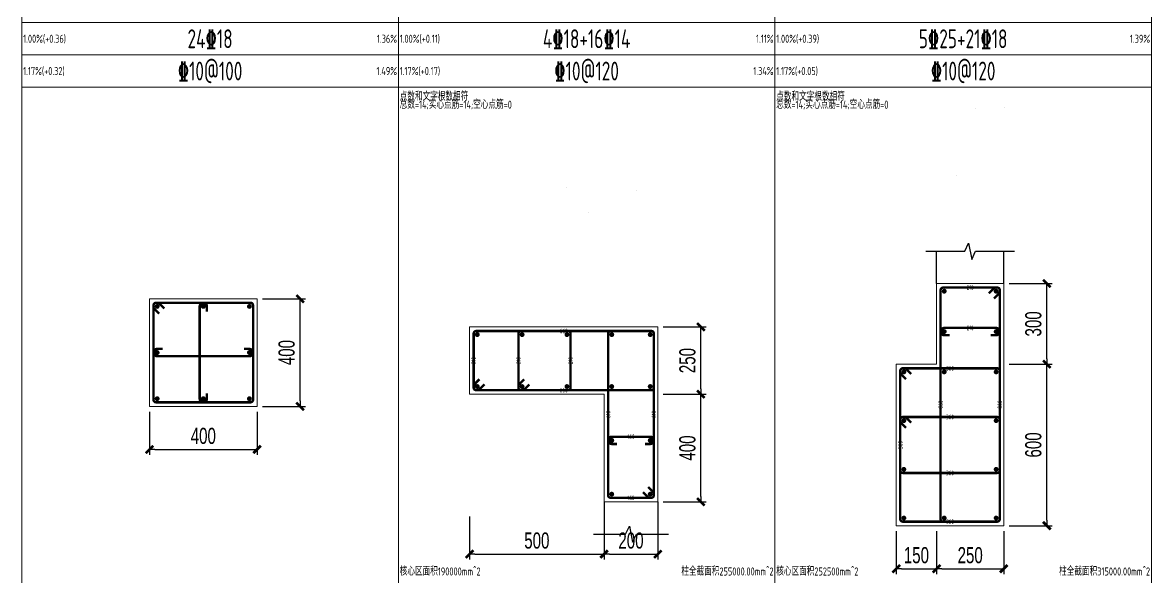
# Model space of a CAD drawing. Extents: x 5874492 to 7194610, y -939842 to -279257.
# Drawn here: x 6443031 to 6464017, y -598436 to -588126 of the extents above; entities that cross this region are included whole.
import ezdxf
from ezdxf.enums import TextEntityAlignment as Align

# ---------------------------------------------------------------- set-up
doc = ezdxf.new("R2010")
doc.units = 0
doc.header["$LTSCALE"] = 1000
for name, color, linetype, lineweight in [('S-墙柱-REIN', 1, 'Continuous', 20), ('S-墙柱-大样细线', 7, 'Continuous', 20), ('S-墙柱-编号', 4, 'Continuous', 20), ('S-大样-REIN', 1, 'Continuous', 20), ('S-大样-实线', 2, 'Continuous', 20), ('S-板-楼板负筋', 1, 'Continuous', 20), ('S-通用-TAB', 7, 'Continuous', 20)]:
    doc.layers.add(name, color=color, linetype=linetype, lineweight=lineweight)
for name, color, linetype in [('S-墙柱-大样细线-pdx', 7, 'Continuous'), ('z-计算配筋', 7, 'Continuous'), ('z-详图标注', 3, 'Continuous')]:
    doc.layers.add(name, color=color, linetype=linetype)
doc.layers.add('箍筋长度', color=3, linetype='Continuous', plot=False)
doc.layers.add('配箍校核', color=34, linetype='Continuous', plot=False)
doc.styles.add('BW_Dim', font='Bweng.shx', dxfattribs={"width": 0.7, "bigfont": 'hztxt.shx'})
doc.styles.add('BW_Rein', font='tssdeng.shx', dxfattribs={"width": 0.7, "bigfont": 'hztxt.shx'})
doc.styles.add('TSSD_Rein', font='tssdeng.shx', dxfattribs={"width": 0.7, "bigfont": 'hztxt.shx'})
doc.dimstyles.new('Cyz_20_100', dxfattribs={"dimtxt": 300, "dimasz": 100, "dimexe": 100, "dimexo": 100, "dimgap": 100, "dimtad": 1, "dimdec": 0, "dimlfac": 0.2, "dimzin": 0, "dimdsep": 46, "dimtxsty": 'BW_Dim', "dimblk": '_bwk', "dimcen": 0, "dimclrt": 7, "dimadec": 0, "dimazin": 0, "dimtfac": 1, "dimtdec": 0, "dimtix": 1, "dimtmove": 2, "dimatfit": 0, "dimfxl": 0, "dimtolj": 1, "dimtzin": 0, "dimarcsym": 0})

# ---------------------------------------------------------------- blocks, each defined once
blk = doc.blocks.new('_bwk')
blk.add_line((-1, 0), (0, 0))
at = {"const_width": 0.5}
blk.add_lwpolyline([(-0.7, -0.7), (0.7, 0.7)], dxfattribs=at)
blk = doc.blocks.new('*D876')
at = {"layer": 'Defpoints', "color": 0, "transparency": 16777216}
for p in [(6447391, -593258), (6448191, -593258), (6447391, -595258)]:
    blk.add_point(p, dxfattribs=at)
at = {"layer": 'z-详图标注', "color": 0, "lineweight": -2, "transparency": 16777216}
for p, q in [((6447491, -593258), (6448291, -593258)), ((6448191, -595158), (6448191, -593358)), ((6447491, -595258), (6448291, -595258))]:
    blk.add_line(p, q, dxfattribs=at)
at = {"layer": 'z-详图标注', "color": 0, "lineweight": -2, "transparency": 16777216, "xscale": 100, "yscale": 100, "zscale": 100}
for p, rotation in [((6448191, -593258), 90), ((6448191, -595258), 270)]:
    blk.add_blockref('_bwk', p, dxfattribs=dict(at, rotation=rotation))
at = {"layer": 'z-详图标注', "color": 7, "transparency": 16777216, "insert": (6447941, -594258), "char_height": 300, "attachment_point": 5, "rotation": 90, "style": 'BW_Dim'}
blk.add_mtext('\\A1;400', dxfattribs=at)
blk = doc.blocks.new('*D877')
at = {"layer": 'Defpoints', "color": 0, "transparency": 16777216}
for p in [(6445391, -595258), (6447391, -595258), (6447391, -596058)]:
    blk.add_point(p, dxfattribs=at)
at = {"layer": 'z-详图标注', "color": 0, "lineweight": -2, "transparency": 16777216}
for p, q in [((6445391, -595358), (6445391, -596158)), ((6447391, -595358), (6447391, -596158)), ((6445491, -596058), (6447291, -596058))]:
    blk.add_line(p, q, dxfattribs=at)
at = {"layer": 'z-详图标注', "color": 0, "lineweight": -2, "transparency": 16777216, "xscale": 100, "yscale": 100, "zscale": 100, "rotation": 180}
blk.add_blockref('_bwk', (6445391, -596058), dxfattribs=at)
at = {"layer": 'z-详图标注', "color": 0, "lineweight": -2, "transparency": 16777216, "xscale": 100, "yscale": 100, "zscale": 100}
blk.add_blockref('_bwk', (6447391, -596058), dxfattribs=at)
at = {"layer": 'z-详图标注', "color": 7, "transparency": 16777216, "insert": (6446391, -595808), "char_height": 300, "attachment_point": 5, "style": 'BW_Dim'}
blk.add_mtext('\\A1;400', dxfattribs=at)
blk = doc.blocks.new('*D2492')
at = {"layer": 'Defpoints', "color": 0, "transparency": 16777216}
for p in [(6454842, -595032), (6455642, -595032), (6454842, -597032)]:
    blk.add_point(p, dxfattribs=at)
at = {"layer": 'z-详图标注', "color": 0, "lineweight": -2, "transparency": 16777216}
for p, q in [((6454942, -595032), (6455742, -595032)), ((6455642, -596932), (6455642, -595132)), ((6454942, -597032), (6455742, -597032))]:
    blk.add_line(p, q, dxfattribs=at)
at = {"layer": 'z-详图标注', "color": 0, "lineweight": -2, "transparency": 16777216, "xscale": 100, "yscale": 100, "zscale": 100}
for p, rotation in [((6455642, -595032), 90), ((6455642, -597032), 270)]:
    blk.add_blockref('_bwk', p, dxfattribs=dict(at, rotation=rotation))
at = {"layer": 'z-详图标注', "color": 7, "transparency": 16777216, "insert": (6455392, -596032), "char_height": 300, "attachment_point": 5, "rotation": 90, "style": 'BW_Dim'}
blk.add_mtext('\\A1;400', dxfattribs=at)
blk = doc.blocks.new('*D2493')
at = {"layer": 'Defpoints', "color": 0, "transparency": 16777216}
for p in [(6454842, -593782), (6455642, -593782), (6454842, -595032)]:
    blk.add_point(p, dxfattribs=at)
at = {"layer": 'z-详图标注', "color": 0, "lineweight": -2, "transparency": 16777216}
for p, q in [((6454942, -593782), (6455742, -593782)), ((6455642, -594932), (6455642, -593882)), ((6454942, -595032), (6455742, -595032))]:
    blk.add_line(p, q, dxfattribs=at)
at = {"layer": 'z-详图标注', "color": 0, "lineweight": -2, "transparency": 16777216, "xscale": 100, "yscale": 100, "zscale": 100}
for p, rotation in [((6455642, -593782), 90), ((6455642, -595032), 270)]:
    blk.add_blockref('_bwk', p, dxfattribs=dict(at, rotation=rotation))
at = {"layer": 'z-详图标注', "color": 7, "transparency": 16777216, "insert": (6455392, -594407), "char_height": 300, "attachment_point": 5, "rotation": 90, "style": 'BW_Dim'}
blk.add_mtext('\\A1;250', dxfattribs=at)
blk = doc.blocks.new('*D2494')
at = {"layer": 'Defpoints', "color": 0, "transparency": 16777216}
for p in [(6451342, -597203), (6453842, -597203), (6453842, -598003)]:
    blk.add_point(p, dxfattribs=at)
at = {"layer": 'z-详图标注', "color": 0, "lineweight": -2, "transparency": 16777216}
for p, q in [((6451342, -597303), (6451342, -598103)), ((6453842, -597303), (6453842, -598103)), ((6451442, -598003), (6453742, -598003))]:
    blk.add_line(p, q, dxfattribs=at)
at = {"layer": 'z-详图标注', "color": 0, "lineweight": -2, "transparency": 16777216, "xscale": 100, "yscale": 100, "zscale": 100, "rotation": 180}
blk.add_blockref('_bwk', (6451342, -598003), dxfattribs=at)
at = {"layer": 'z-详图标注', "color": 0, "lineweight": -2, "transparency": 16777216, "xscale": 100, "yscale": 100, "zscale": 100}
blk.add_blockref('_bwk', (6453842, -598003), dxfattribs=at)
at = {"layer": 'z-详图标注', "color": 7, "transparency": 16777216, "insert": (6452592, -597753), "char_height": 300, "attachment_point": 5, "style": 'BW_Dim'}
blk.add_mtext('\\A1;500', dxfattribs=at)
blk = doc.blocks.new('*D2495')
at = {"layer": 'Defpoints', "color": 0, "transparency": 16777216}
for p in [(6453842, -597203), (6454842, -597203), (6454842, -598003)]:
    blk.add_point(p, dxfattribs=at)
at = {"layer": 'z-详图标注', "color": 0, "lineweight": -2, "transparency": 16777216}
for p, q in [((6453842, -597303), (6453842, -598103)), ((6454842, -597303), (6454842, -598103)), ((6453942, -598003), (6454742, -598003))]:
    blk.add_line(p, q, dxfattribs=at)
at = {"layer": 'z-详图标注', "color": 0, "lineweight": -2, "transparency": 16777216, "xscale": 100, "yscale": 100, "zscale": 100, "rotation": 180}
blk.add_blockref('_bwk', (6453842, -598003), dxfattribs=at)
at = {"layer": 'z-详图标注', "color": 0, "lineweight": -2, "transparency": 16777216, "xscale": 100, "yscale": 100, "zscale": 100}
blk.add_blockref('_bwk', (6454842, -598003), dxfattribs=at)
at = {"layer": 'z-详图标注', "color": 7, "transparency": 16777216, "insert": (6454342, -597753), "char_height": 300, "attachment_point": 5, "style": 'BW_Dim'}
blk.add_mtext('\\A1;200', dxfattribs=at)
blk = doc.blocks.new('*D2496')
at = {"layer": 'Defpoints', "color": 0, "transparency": 16777216}
for p in [(6461273, -594475), (6462073, -594475), (6461273, -597475)]:
    blk.add_point(p, dxfattribs=at)
at = {"layer": 'z-详图标注', "color": 0, "lineweight": -2, "transparency": 16777216}
for p, q in [((6461373, -594475), (6462173, -594475)), ((6462073, -597375), (6462073, -594575)), ((6461373, -597475), (6462173, -597475))]:
    blk.add_line(p, q, dxfattribs=at)
at = {"layer": 'z-详图标注', "color": 0, "lineweight": -2, "transparency": 16777216, "xscale": 100, "yscale": 100, "zscale": 100}
for p, rotation in [((6462073, -594475), 90), ((6462073, -597475), 270)]:
    blk.add_blockref('_bwk', p, dxfattribs=dict(at, rotation=rotation))
at = {"layer": 'z-详图标注', "color": 7, "transparency": 16777216, "insert": (6461823, -595975), "char_height": 300, "attachment_point": 5, "rotation": 90, "style": 'BW_Dim'}
blk.add_mtext('\\A1;600', dxfattribs=at)
blk = doc.blocks.new('*D2497')
at = {"layer": 'Defpoints', "color": 0, "transparency": 16777216}
for p in [(6461273, -592975), (6462073, -592975), (6461273, -594475)]:
    blk.add_point(p, dxfattribs=at)
at = {"layer": 'z-详图标注', "color": 0, "lineweight": -2, "transparency": 16777216}
for p, q in [((6461373, -592975), (6462173, -592975)), ((6462073, -594375), (6462073, -593075)), ((6461373, -594475), (6462173, -594475))]:
    blk.add_line(p, q, dxfattribs=at)
at = {"layer": 'z-详图标注', "color": 0, "lineweight": -2, "transparency": 16777216, "xscale": 100, "yscale": 100, "zscale": 100}
for p, rotation in [((6462073, -592975), 90), ((6462073, -594475), 270)]:
    blk.add_blockref('_bwk', p, dxfattribs=dict(at, rotation=rotation))
at = {"layer": 'z-详图标注', "color": 7, "transparency": 16777216, "insert": (6461823, -593725), "char_height": 300, "attachment_point": 5, "rotation": 90, "style": 'BW_Dim'}
blk.add_mtext('\\A1;300', dxfattribs=at)
blk = doc.blocks.new('*D2498')
at = {"layer": 'Defpoints', "color": 0, "transparency": 16777216}
for p in [(6459273, -597475), (6460023, -597475), (6460023, -598275)]:
    blk.add_point(p, dxfattribs=at)
at = {"layer": 'z-详图标注', "color": 0, "lineweight": -2, "transparency": 16777216}
for p, q in [((6459273, -597575), (6459273, -598375)), ((6460023, -597575), (6460023, -598375)), ((6459373, -598275), (6459923, -598275))]:
    blk.add_line(p, q, dxfattribs=at)
at = {"layer": 'z-详图标注', "color": 0, "lineweight": -2, "transparency": 16777216, "xscale": 100, "yscale": 100, "zscale": 100, "rotation": 180}
blk.add_blockref('_bwk', (6459273, -598275), dxfattribs=at)
at = {"layer": 'z-详图标注', "color": 0, "lineweight": -2, "transparency": 16777216, "xscale": 100, "yscale": 100, "zscale": 100}
blk.add_blockref('_bwk', (6460023, -598275), dxfattribs=at)
at = {"layer": 'z-详图标注', "color": 7, "transparency": 16777216, "insert": (6459648, -598025), "char_height": 300, "attachment_point": 5, "style": 'BW_Dim'}
blk.add_mtext('\\A1;150', dxfattribs=at)
blk = doc.blocks.new('*D2499')
at = {"layer": 'Defpoints', "color": 0, "transparency": 16777216}
for p in [(6460023, -597475), (6461273, -597475), (6461273, -598275)]:
    blk.add_point(p, dxfattribs=at)
at = {"layer": 'z-详图标注', "color": 0, "lineweight": -2, "transparency": 16777216}
for p, q in [((6460023, -597575), (6460023, -598375)), ((6461273, -597575), (6461273, -598375)), ((6460123, -598275), (6461173, -598275))]:
    blk.add_line(p, q, dxfattribs=at)
at = {"layer": 'z-详图标注', "color": 0, "lineweight": -2, "transparency": 16777216, "xscale": 100, "yscale": 100, "zscale": 100, "rotation": 180}
blk.add_blockref('_bwk', (6460023, -598275), dxfattribs=at)
at = {"layer": 'z-详图标注', "color": 0, "lineweight": -2, "transparency": 16777216, "xscale": 100, "yscale": 100, "zscale": 100}
blk.add_blockref('_bwk', (6461273, -598275), dxfattribs=at)
at = {"layer": 'z-详图标注', "color": 7, "transparency": 16777216, "insert": (6460648, -598025), "char_height": 300, "attachment_point": 5, "style": 'BW_Dim'}
blk.add_mtext('\\A1;250', dxfattribs=at)

msp = doc.modelspace()

# ---------------------------------------------------------------- linework, layer by layer
at = {"layer": 'S-墙柱-REIN', "const_width": 45}
for points in [[(6460143.1, -593117.8, 1), (6460188.1, -593117.8, 1)], [(6461108.1, -593117.8, 1), (6461153.1, -593117.8, 1)], [(6451462.2, -593924.2, 1), (6451507.2, -593924.2, 1)], [(6452295.5, -593924.2, 1), (6452340.5, -593924.2, 1)], [(6453128.8, -593924.2, 1), (6453173.8, -593924.2, 1)], [(6453962.2, -593924.2, 1), (6454007.2, -593924.2, 1)], [(6454677.2, -593924.2, 1), (6454722.2, -593924.2, 1)], [(6460143.1, -593867.8, 1), (6460188.1, -593867.8, 1)], [(6461108.1, -593867.8, 1), (6461153.1, -593867.8, 1)], [(6459393.1, -594617.8, 1), (6459438.1, -594617.8, 1)], [(6460143.1, -594617.8, 1), (6460188.1, -594617.8, 1)], [(6461108.1, -594617.8, 1), (6461153.1, -594617.8, 1)], [(6451462.2, -594889.2, 1), (6451507.2, -594889.2, 1)], [(6452295.5, -594889.2, 1), (6452340.5, -594889.2, 1)], [(6453128.8, -594889.2, 1), (6453173.8, -594889.2, 1)], [(6453962.2, -594889.2, 1), (6454007.2, -594889.2, 1)], [(6454677.2, -594889.2, 1), (6454722.2, -594889.2, 1)], [(6459393.1, -595522.8, 1), (6459438.1, -595522.8, 1)], [(6461108.1, -595522.8, 1), (6461153.1, -595522.8, 1)], [(6453962.2, -595889.2, 1), (6454007.2, -595889.2, 1)], [(6454677.2, -595889.2, 1), (6454722.2, -595889.2, 1)], [(6459393.1, -596427.8, 1), (6459438.1, -596427.8, 1)], [(6461108.1, -596427.8, 1), (6461153.1, -596427.8, 1)], [(6453962.2, -596889.2, 1), (6454007.2, -596889.2, 1)], [(6454677.2, -596889.2, 1), (6454722.2, -596889.2, 1)], [(6459393.1, -597332.8, 1), (6459438.1, -597332.8, 1)], [(6460143.1, -597332.8, 1), (6460188.1, -597332.8, 1)], [(6461108.1, -597332.8, 1), (6461153.1, -597332.8, 1)]]:
    msp.add_lwpolyline(points, format="xyb", close=True, dxfattribs=at)
at = {"layer": 'S-墙柱-大样细线'}
for points in [[(6460023.1, -594475.3), (6459273.1, -594475.3), (6459273.1, -597475.3), (6461273.1, -597475.3), (6461273.1, -592975.3), (6460023.1, -592975.3)], [(6453842.2, -595031.7), (6451342.2, -595031.7), (6451342.2, -593781.7), (6454842.2, -593781.7), (6454842.2, -597031.7), (6453842.2, -597031.7)]]:
    msp.add_lwpolyline(points, close=True, dxfattribs=at)
at = {"layer": 'S-墙柱-大样细线-pdx'}
for points in [[(6459823.1, -592375.3), (6460548.1, -592375.3), (6460618.1, -592225.3), (6460678.1, -592525.3), (6460748.1, -592375.3), (6461473.1, -592375.3)], [(6460023.1, -592975.3), (6460023.1, -592375.3)], [(6461273.1, -592975.3), (6461273.1, -592375.3)], [(6453842.2, -597031.7), (6453842.2, -597631.7)], [(6454842.2, -597031.7), (6454842.2, -597631.7)], [(6453642.2, -597631.7), (6454242.2, -597631.7), (6454312.2, -597481.7), (6454372.2, -597781.7), (6454442.2, -597631.7), (6455042.2, -597631.7)]]:
    msp.add_lwpolyline(points, dxfattribs=at)
at = {"layer": 'S-大样-REIN', "color": 1}
for points, const_width in [([(6461191.2, -589759.6), (6461237.1, -589713.6, -0.1989124), (6461254.1, -589706.6), (6461267.9, -589706.6, -0.4142136), (6461291.9, -589730.6), (6461291.9, -591857.6, -0.4142136), (6461267.9, -591881.6), (6460765.9, -591881.6, -0.4142136), (6460741.9, -591857.6), (6460741.9, -589730.6, -0.4142136), (6460765.9, -589706.6), (6461267.9, -589706.6, -0.4142136), (6461291.9, -589730.6), (6461291.9, -589744.4, -0.1989124), (6461284.8, -589761.4), (6461238.9, -589807.3)], 0.15), ([(6460363.6, -590613.6), (6460317.7, -590567.6, -0.1989124), (6460310.6, -590550.6), (6460310.6, -590536.8, -0.4142136), (6460334.6, -590512.8), (6461211.6, -590512.8, -0.4142136), (6461235.6, -590536.8), (6461235.6, -591913.8, -0.4142136), (6461211.6, -591937.8), (6460334.6, -591937.8, -0.4142136), (6460310.6, -591913.8), (6460310.6, -590536.8, -0.4142136), (6460334.6, -590512.8), (6460348.4, -590512.8, -0.1989124), (6460365.4, -590519.9), (6460411.3, -590565.8)], 0.15), ([(6453182.7, -591643.5), (6453136.7, -591689.5, 0.1989124), (6453129.7, -591706.4), (6453129.7, -591720.2, 0.4142136), (6453153.7, -591744.2), (6454780.7, -591744.2, 0.4142136), (6454804.7, -591720.2), (6454804.7, -591218.2, 0.4142136), (6454780.7, -591194.2), (6453153.7, -591194.2, 0.4142136), (6453129.7, -591218.2), (6453129.7, -591720.2, 0.4142136), (6453153.7, -591744.2), (6453167.5, -591744.2, 0.1989124), (6453184.4, -591737.2), (6453230.4, -591691.2)], 0.15), ([(6454760.2, -592747.5), (6454806.2, -592793.4, 0.1989124), (6454823.1, -592800.5), (6454836.9, -592800.5, 0.4142136), (6454860.9, -592776.5), (6454860.9, -591274.5, 0.4142136), (6454836.9, -591250.5), (6454459.9, -591250.5, 0.4142136), (6454435.9, -591274.5), (6454435.9, -592776.5, 0.4142136), (6454459.9, -592800.5), (6454836.9, -592800.5, 0.4142136), (6454860.9, -592776.5), (6454860.9, -592762.7, 0.1989124), (6454853.9, -592745.7), (6454807.9, -592699.7)], 0.15), ([(6460996.7, -593156.3), (6461088.6, -593064.4, -0.1989124), (6461122.6, -593050.3), (6461150.1, -593050.3, -0.4142136), (6461198.1, -593098.3), (6461198.1, -597352.3, -0.4142136), (6461150.1, -597400.3), (6460146.1, -597400.3, -0.4142136), (6460098.1, -597352.3), (6460098.1, -593098.3, -0.4142136), (6460146.1, -593050.3), (6461150.1, -593050.3, -0.4142136), (6461198.1, -593098.3), (6461198.1, -593125.9, -0.1989124), (6461184.1, -593159.9), (6461092.1, -593251.8)], 45), ([(6451523.2, -594755.3), (6451431.2, -594847.2, 0.1989124), (6451417.2, -594881.1), (6451417.2, -594908.7, 0.4142136), (6451465.2, -594956.7), (6454719.2, -594956.7, 0.4142136), (6454767.2, -594908.7), (6454767.2, -593904.7, 0.4142136), (6454719.2, -593856.7), (6451465.2, -593856.7, 0.4142136), (6451417.2, -593904.7), (6451417.2, -594908.7, 0.4142136), (6451465.2, -594956.7), (6451492.8, -594956.7, 0.1989124), (6451526.7, -594942.7), (6451618.6, -594850.7)], 45), ([(6454565.7, -596850.7), (6454657.7, -596942.7, 0.1989124), (6454691.6, -596956.7), (6454719.2, -596956.7, 0.4142136), (6454767.2, -596908.7), (6454767.2, -593904.7, 0.4142136), (6454719.2, -593856.7), (6453965.2, -593856.7, 0.4142136), (6453917.2, -593904.7), (6453917.2, -596908.7, 0.4142136), (6453965.2, -596956.7), (6454719.2, -596956.7, 0.4142136), (6454767.2, -596908.7), (6454767.2, -596881.1, 0.1989124), (6454753.1, -596847.2), (6454661.2, -596755.3)], 45), ([(6459454.1, -594751.8), (6459362.2, -594659.9, -0.1989124), (6459348.1, -594625.9), (6459348.1, -594598.3, -0.4142136), (6459396.1, -594550.3), (6461150.1, -594550.3, -0.4142136), (6461198.1, -594598.3), (6461198.1, -597352.3, -0.4142136), (6461150.1, -597400.3), (6459396.1, -597400.3, -0.4142136), (6459348.1, -597352.3), (6459348.1, -594598.3, -0.4142136), (6459396.1, -594550.3), (6459423.7, -594550.3, -0.1989124), (6459457.6, -594564.4), (6459549.6, -594656.3)], 45)]:
    msp.add_lwpolyline(points, format="xyb", dxfattribs=dict(at, const_width=const_width))
at = {"layer": 'S-大样-REIN'}
for points, const_width in [([(6460694.4, -590205.3), (6460644.4, -590205.3, -1), (6460644.4, -590137.8), (6461126.9, -590137.8, -1), (6461126.9, -590205.3), (6461076.9, -590205.3)], 0.15), ([(6453647.1, -591616.2), (6453601.1, -591662.2, -0.1989124), (6453584.1, -591669.2), (6453570.3, -591669.2, -0.4142136), (6453546.3, -591645.2), (6453546.3, -591143.2, -0.4142136), (6453570.3, -591119.2), (6454006.5, -591119.2, -0.4142136), (6454030.5, -591143.2), (6454030.5, -591645.2, -0.4142136), (6454006.5, -591669.2), (6453570.3, -591669.2, -0.4142136), (6453546.3, -591645.2), (6453546.3, -591631.4, -0.1989124), (6453553.4, -591614.5), (6453599.3, -591568.5)], 0.15), ([(6460438.6, -591066.1), (6460392.7, -591020.1, -0.1989124), (6460385.6, -591003.1), (6460385.6, -590989.3, -0.4142136), (6460409.6, -590965.3), (6461286.6, -590965.3, -0.4142136), (6461310.6, -590989.3), (6461310.6, -591461.3, -0.4142136), (6461286.6, -591485.3), (6460409.6, -591485.3, -0.4142136), (6460385.6, -591461.3), (6460385.6, -590989.3, -0.4142136), (6460409.6, -590965.3), (6460423.4, -590965.3, -0.1989124), (6460440.4, -590972.4), (6460486.3, -591018.3)], 0.15), ([(6454388.4, -592244.2), (6454338.4, -592244.2, -1), (6454338.4, -592176.7), (6454695.9, -592176.7, -1), (6454695.9, -592244.2), (6454645.9, -592244.2)], 0.15), ([(6452452, -594850.7), (6452360, -594942.7, -0.1989124), (6452326.1, -594956.7), (6452298.5, -594956.7, -0.4142136), (6452250.5, -594908.7), (6452250.5, -593904.7, -0.4142136), (6452298.5, -593856.7), (6453170.8, -593856.7, -0.4142136), (6453218.8, -593904.7), (6453218.8, -594908.7, -0.4142136), (6453170.8, -594956.7), (6452298.5, -594956.7, -0.4142136), (6452250.5, -594908.7), (6452250.5, -594881.1, -0.1989124), (6452264.6, -594847.2), (6452356.5, -594755.3)], 45), ([(6460265.6, -593935.3), (6460165.6, -593935.3, -1), (6460165.6, -593800.3), (6461130.6, -593800.3, -1), (6461130.6, -593935.3), (6461030.6, -593935.3)], 45), ([(6459454.1, -595656.8), (6459362.2, -595564.9, -0.1989124), (6459348.1, -595530.9), (6459348.1, -595503.3, -0.4142136), (6459396.1, -595455.3), (6461150.1, -595455.3, -0.4142136), (6461198.1, -595503.3), (6461198.1, -596447.3, -0.4142136), (6461150.1, -596495.3), (6459396.1, -596495.3, -0.4142136), (6459348.1, -596447.3), (6459348.1, -595503.3, -0.4142136), (6459396.1, -595455.3), (6459423.7, -595455.3, -0.1989124), (6459457.6, -595469.4), (6459549.6, -595561.3)], 45), ([(6454084.7, -595956.7), (6453984.7, -595956.7, -1), (6453984.7, -595821.7), (6454699.7, -595821.7, -1), (6454699.7, -595956.7), (6454599.7, -595956.7)], 45)]:
    msp.add_lwpolyline(points, format="xyb", dxfattribs=dict(at, const_width=const_width))
at = {"layer": 'S-大样-REIN', "const_width": 45}
for points in [[(6445511.1, -593400.3, 1), (6445556.1, -593400.3, 1)], [(6446368.6, -593400.3, 1), (6446413.6, -593400.3, 1)], [(6447226.1, -593400.3, 1), (6447271.1, -593400.3, 1)], [(6445511.1, -594257.8, 1), (6445556.1, -594257.8, 1)], [(6447226.1, -594257.8, 1), (6447271.1, -594257.8, 1)], [(6445511.1, -595115.3, 1), (6445556.1, -595115.3, 1)], [(6446368.6, -595115.3, 1), (6446413.6, -595115.3, 1)], [(6447226.1, -595115.3, 1), (6447271.1, -595115.3, 1)]]:
    msp.add_lwpolyline(points, format="xyb", close=True, dxfattribs=at)
at = {"layer": 'S-大样-实线', "ltscale": 0.2}
msp.add_lwpolyline([(6445391.1, -593257.8), (6447391.1, -593257.8), (6447391.1, -595257.8), (6445391.1, -595257.8)], close=True, dxfattribs=at)
at = {"layer": 'S-板-楼板负筋'}
for points, const_width in [([(6446529.4, -591348.3), (6446483.4, -591302.3, 0.1989124), (6446466.4, -591295.3), (6446452.6, -591295.3, 0.4142136), (6446428.6, -591319.3), (6446428.6, -592196.3, 0.4142136), (6446452.6, -592220.3), (6447329.6, -592220.3, 0.4142136), (6447353.6, -592196.3), (6447353.6, -591319.3, 0.4142136), (6447329.6, -591295.3), (6446452.6, -591295.3, 0.4142136), (6446428.6, -591319.3), (6446428.6, -591333.1, 0.1989124), (6446435.7, -591350.1), (6446481.6, -591396)], 0.1), ([(6446924.9, -592211.6), (6446924.9, -592261.6, -1), (6446857.4, -592261.6), (6446857.4, -591404.1, -1), (6446924.9, -591404.1), (6446924.9, -591454.1)], 0.1), ([(6447344.9, -591724.1), (6447394.9, -591724.1, -1), (6447394.9, -591791.6), (6446537.4, -591791.6, -1), (6446537.4, -591724.1), (6446587.4, -591724.1)], 0.1), ([(6445667.6, -593438.8), (6445575.7, -593346.9, 0.1989124), (6445541.7, -593332.8), (6445514.1, -593332.8, 0.4142136), (6445466.1, -593380.8), (6445466.1, -595134.8, 0.4142136), (6445514.1, -595182.8), (6447268.1, -595182.8, 0.4142136), (6447316.1, -595134.8), (6447316.1, -593380.8, 0.4142136), (6447268.1, -593332.8), (6445514.1, -593332.8, 0.4142136), (6445466.1, -593380.8), (6445466.1, -593408.4, 0.1989124), (6445480.2, -593442.3), (6445572.1, -593534.3)], 45), ([(6446458.6, -595015.3), (6446458.6, -595115.3, -1), (6446323.6, -595115.3), (6446323.6, -593400.3, -1), (6446458.6, -593400.3), (6446458.6, -593500.3)], 45), ([(6447148.6, -594190.3), (6447248.6, -594190.3, -1), (6447248.6, -594325.3), (6445533.6, -594325.3, -1), (6445533.6, -594190.3), (6445633.6, -594190.3)], 45)]:
    msp.add_lwpolyline(points, format="xyb", dxfattribs=dict(at, const_width=const_width))
at = {"layer": 'S-通用-TAB'}
for points in [[(6443017.4, -589326.2), (6443017.4, -577326.2), (6450017.4, -577326.2), (6450017.4, -589326.2), (6443017.4, -589326.2), (6443017.4, -586926.2), (6450017.4, -586926.2), (6450017.4, -587526.2), (6443017.4, -587526.2), (6443017.4, -588126.2), (6450017.4, -588126.2), (6450017.4, -588726.2), (6443017.4, -588726.2), (6443017.4, -589326.2)], [(6450017.4, -589326.2), (6450017.4, -577326.2), (6457017.4, -577326.2), (6457017.4, -589326.2), (6450017.4, -589326.2), (6450017.4, -586926.2), (6457017.4, -586926.2), (6457017.4, -587526.2), (6450017.4, -587526.2), (6450017.4, -588126.2), (6457017.4, -588126.2), (6457017.4, -588726.2), (6450017.4, -588726.2), (6450017.4, -589326.2)], [(6457017.4, -589326.2), (6457017.4, -577326.2), (6464017.4, -577326.2), (6464017.4, -589326.2), (6457017.4, -589326.2), (6457017.4, -586926.2), (6464017.4, -586926.2), (6464017.4, -587526.2), (6457017.4, -587526.2), (6457017.4, -588126.2), (6464017.4, -588126.2), (6464017.4, -588726.2), (6457017.4, -588726.2), (6457017.4, -589326.2)], [(6443017.4, -601326.2), (6443017.4, -589326.2), (6450017.4, -589326.2), (6450017.4, -601326.2), (6443017.4, -601326.2), (6443017.4, -598926.2), (6450017.4, -598926.2), (6450017.4, -599526.2), (6443017.4, -599526.2), (6443017.4, -600126.2), (6450017.4, -600126.2), (6450017.4, -600726.2), (6443017.4, -600726.2), (6443017.4, -601326.2)], [(6450017.4, -601326.2), (6450017.4, -589326.2), (6457017.4, -589326.2), (6457017.4, -601326.2), (6450017.4, -601326.2), (6450017.4, -598926.2), (6457017.4, -598926.2), (6457017.4, -599526.2), (6450017.4, -599526.2), (6450017.4, -600126.2), (6457017.4, -600126.2), (6457017.4, -600726.2), (6450017.4, -600726.2), (6450017.4, -601326.2)], [(6457017.4, -601326.2), (6457017.4, -589326.2), (6464017.4, -589326.2), (6464017.4, -601326.2), (6457017.4, -601326.2), (6457017.4, -598926.2), (6464017.4, -598926.2), (6464017.4, -599526.2), (6457017.4, -599526.2), (6457017.4, -600126.2), (6464017.4, -600126.2), (6464017.4, -600726.2), (6457017.4, -600726.2), (6457017.4, -601326.2)]]:
    msp.add_lwpolyline(points, dxfattribs=at)

# ---------------------------------------------------------------- texts
at = {"layer": 'S-墙柱-编号', "style": 'TSSD_Rein', "width": 0.7}
for s, p in [('4\x8418+16\x8414', (6453517.4, -588426.2)), ('\x8410@120', (6453517.4, -589026.2))]:
    msp.add_text(s, height=350, dxfattribs=at).set_placement(p, align=Align.MIDDLE_CENTER)
at = {"layer": 'z-计算配筋', "style": 'BW_Rein', "width": 0.7}
for s, p in [('24\x8418', (6446517.4, -588426.2)), ('5\x8425+21\x8418', (6460517.4, -588426.2)), ('\x8410@100', (6446517.4, -589026.2)), ('\x8410@120', (6460517.4, -589026.2))]:
    msp.add_text(s, height=350, dxfattribs=at).set_placement(p, align=Align.MIDDLE_CENTER)
at = {"layer": '箍筋长度', "style": 'BW_Rein', "width": 0.7}
for s, p in [('210', (6460648.1, -593050.3)), ('660', (6453092.2, -593856.7)), ('210', (6460648.1, -593800.3)), ('360', (6460273.1, -594550.3)), ('660', (6453092.2, -594956.7)), ('360', (6460273.1, -595455.3)), ('160', (6454342.2, -595821.7)), ('360', (6460273.1, -596495.3)), ('160', (6454342.2, -596956.7)), ('360', (6460273.1, -597400.3))]:
    msp.add_text(s, height=85, dxfattribs=at).set_placement(p, align=Align.MIDDLE_CENTER)
for s, p in [('210', (6451417.2, -594406.7)), ('210', (6452250.5, -594406.7)), ('210', (6453218.8, -594406.7)), ('610', (6453917.2, -595406.7)), ('610', (6454767.2, -595406.7)), ('860', (6460098.1, -595225.3)), ('860', (6461198.1, -595225.3)), ('560', (6459348.1, -595975.3))]:
    msp.add_text(s, height=85, rotation=90, dxfattribs=at).set_placement(p, align=Align.MIDDLE_CENTER)
at = {"layer": '配箍校核', "style": 'BW_Rein', "width": 0.7}
for s, p in [('1.00%(+0.36)', (6443042.4, -588426.2)), ('1.00%(+0.11)', (6450042.4, -588426.2)), ('1.00%(+0.39)', (6457042.4, -588426.2)), ('1.17%(+0.32)', (6443042.4, -589026.2)), ('1.17%(+0.17)', (6450042.4, -589026.2)), ('1.17%(+0.05)', (6457042.4, -589026.2))]:
    msp.add_text(s, height=150, dxfattribs=at).set_placement(p, align=Align.MIDDLE_LEFT)
for s, p in [('1.36%', (6449992.4, -588426.2)), ('1.11%', (6456992.4, -588426.2)), ('1.39%', (6463992.4, -588426.2)), ('1.49%', (6449992.4, -589026.2)), ('1.34%', (6456992.4, -589026.2))]:
    msp.add_text(s, height=150, dxfattribs=at).set_placement(p, align=Align.MIDDLE_RIGHT)
for s, p in [('点数和文字根数相符', (6450042.4, -589576.2)), ('点数和文字根数相符', (6457042.4, -589576.2)), ('总数=14;实心点筋=14;空心点筋=0', (6450042.4, -589726.2)), ('总数=14;实心点筋=14;空心点筋=0', (6457042.4, -589726.2)), ('核心区面积190000mm^ 2', (6450042.4, -598401.2)), ('核心区面积252500mm^ 2', (6457042.4, -598401.2))]:
    msp.add_text(s, height=150, dxfattribs=at).set_placement(p)
for s, p in [('柱全截面积255000.00mm^ 2', (6456992.4, -598401.2)), ('柱全截面积315000.00mm^ 2', (6463992.4, -598401.2))]:
    msp.add_text(s, height=150, dxfattribs=at).set_placement(p, align=Align.RIGHT)

# ---------------------------------------------------------------- dimensions: what is measured, and where the dimension line sits
at = {"layer": 'z-详图标注'}
for base, p1, p2, picture, middle in [((6462073.1, -592975.3), (6461273.1, -594475.3), (6461273.1, -592975.3), '*D2497', (6461823.1, -593725.3)), ((6448191.1, -593257.8), (6447391.1, -595257.8), (6447391.1, -593257.8), '*D876', (6447941.1, -594257.8)), ((6455642.2, -593781.7), (6454842.2, -595031.7), (6454842.2, -593781.7), '*D2493', (6455392.2, -594406.7)), ((6462073.1, -594475.3), (6461273.1, -597475.3), (6461273.1, -594475.3), '*D2496', (6461823.1, -595975.3)), ((6455642.2, -595031.7), (6454842.2, -597031.7), (6454842.2, -595031.7), '*D2492', (6455392.2, -596031.7))]:
    dim = msp.add_linear_dim(base=base, p1=p1, p2=p2, angle=90, dimstyle='Cyz_20_100', dxfattribs=at)
    dim.commit()
    dim.dimension.update_dxf_attribs({"geometry": picture, "text_midpoint": middle})
for base, p1, p2, picture, middle in [((6447391.1, -596057.8), (6445391.1, -595257.8), (6447391.1, -595257.8), '*D877', (6446391.1, -595807.8)), ((6453842.2, -598003.1), (6451342.2, -597203.1), (6453842.2, -597203.1), '*D2494', (6452592.2, -597753.1)), ((6454842.2, -598003.1), (6453842.2, -597203.1), (6454842.2, -597203.1), '*D2495', (6454342.2, -597753.1)), ((6460023.1, -598275.3), (6459273.1, -597475.3), (6460023.1, -597475.3), '*D2498', (6459648.1, -598025.3)), ((6461273.1, -598275.3), (6460023.1, -597475.3), (6461273.1, -597475.3), '*D2499', (6460648.1, -598025.3))]:
    dim = msp.add_linear_dim(base=base, p1=p1, p2=p2, dimstyle='Cyz_20_100', dxfattribs=at)
    dim.commit()
    dim.dimension.update_dxf_attribs({"geometry": picture, "text_midpoint": middle})

doc.saveas('drawing.dxf')
